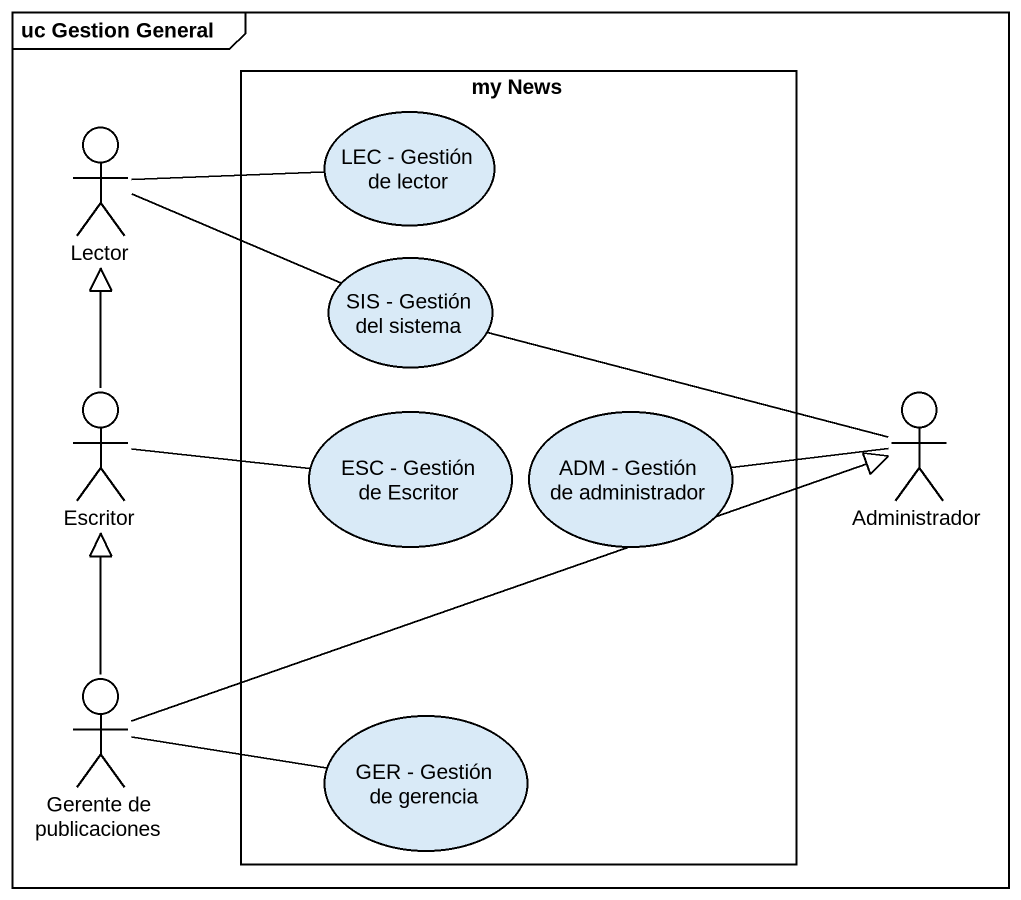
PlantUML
@startuml
mainframe uc Gestion General
rectangle "my News" as my_News {
  usecase "LEC - Gestión de lector" as LEC_Gestión_de_lector
  usecase "SIS - Gestión del sistema" as SIS_Gestión_del_sistema
  usecase "ESC - Gestión de Escritor" as ESC_Gestión_de_Escritor
  usecase "ADM - Gestión de administrador" as ADM_Gestión_de_administrador
  usecase "GER - Gestión de gerencia" as GER_Gestión_de_gerencia
}
actor Lector
actor Escritor
actor Administrador
actor "Gerente de publicaciones" as Gerente_de_publicaciones
Lector -right- LEC_Gestión_de_lector
Lector -right- SIS_Gestión_del_sistema
Escritor -up-|> Lector
Escritor -right- ESC_Gestión_de_Escritor
Administrador -left- SIS_Gestión_del_sistema
Administrador -left- ADM_Gestión_de_administrador
Gerente_de_publicaciones -up-|> Escritor
Gerente_de_publicaciones -right-|> Administrador
Gerente_de_publicaciones -right- GER_Gestión_de_gerencia
@enduml
